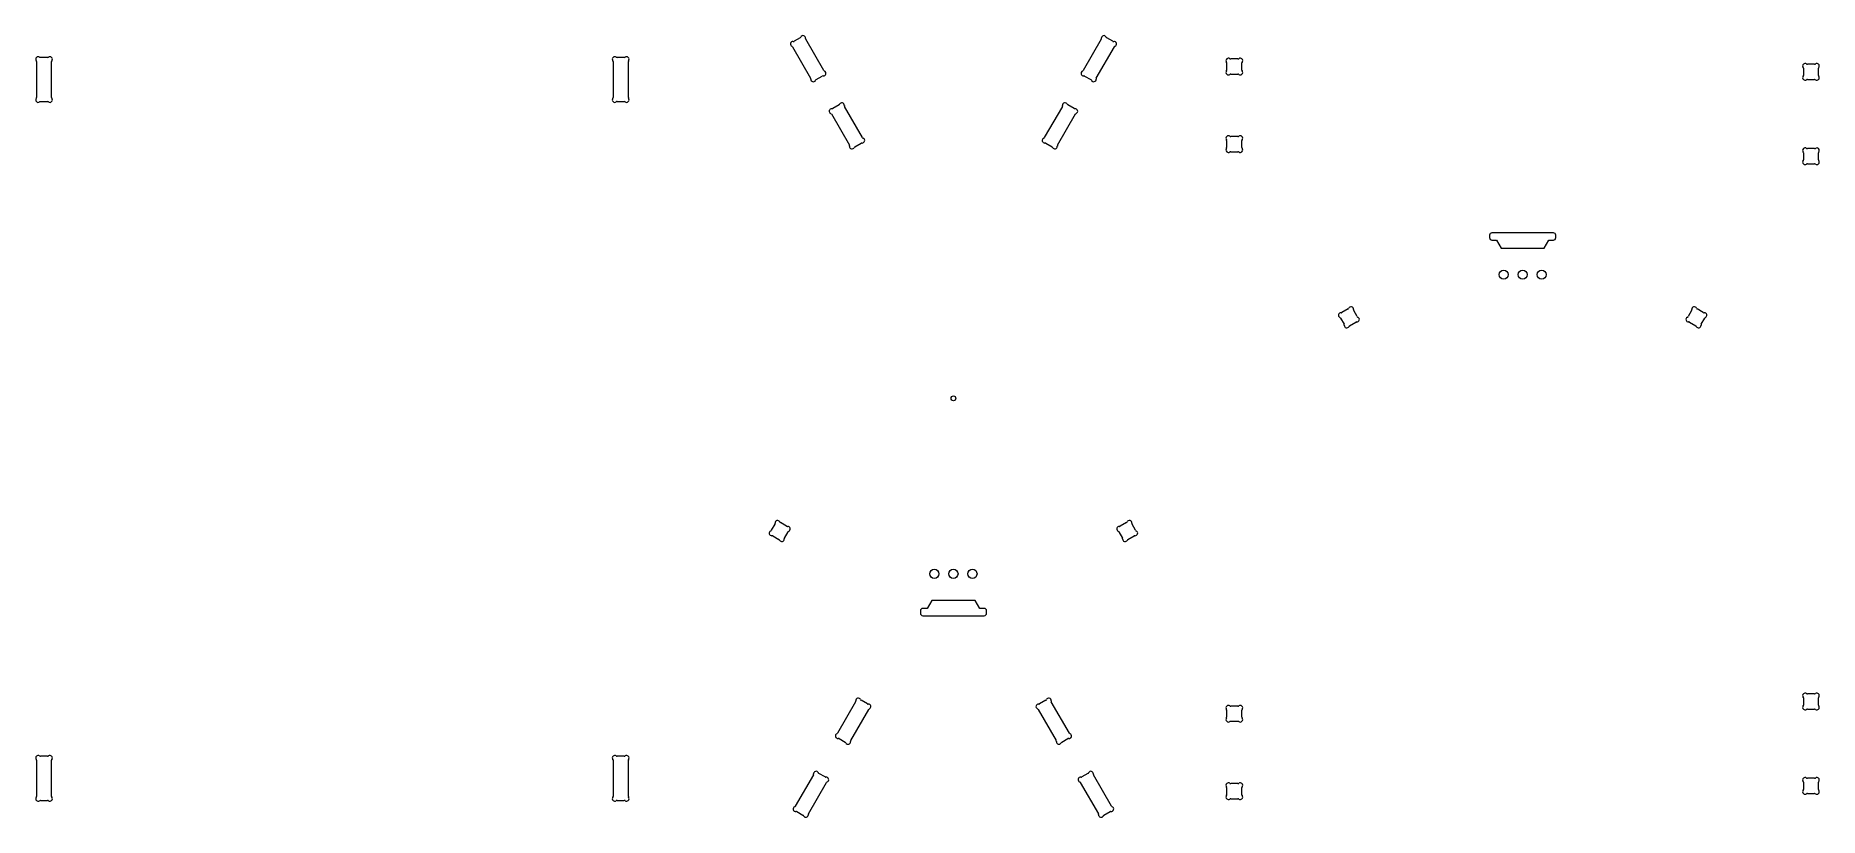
# Paper-space layout 'profile_inside' of a CAD drawing. Header units: millimetres. Extents: x 56 to 2401, y 97 to 1126.
import ezdxf

# ---------------------------------------------------------------- set-up
doc = ezdxf.new("R2010")
doc.units = ezdxf.units.MM

psp = doc.layouts.new('profile_inside')

# ---------------------------------------------------------------- linework, layer by layer
at = {"color": 7, "linetype": 'Continuous', "lineweight": 15}
for p, q in [((1050.7, 1110.9), (1074.4, 1069.8)), ((1060.8, 1122.9), (1052.6, 1118.2)), ((1091.8, 1079.8), (1068, 1120.9)), ((1456.4, 1120.9), (1432.7, 1079.8)), ((1450, 1069.8), (1473.8, 1110.9)), ((1471.8, 1118.2), (1463.7, 1122.9)), ((56.6, 1091.7), (56.6, 1044.2)), ((71.3, 1097.1), (61.9, 1097.1)), ((76.6, 1044.2), (76.6, 1091.7)), ((814.7, 1091.7), (814.7, 1044.2)), ((829.4, 1097.1), (820, 1097.1)), ((834.8, 1044.2), (834.8, 1091.7)), ((1621.4, 1089.7), (1621.4, 1080.3)), ((1636.2, 1095), (1626.8, 1095)), ((1641.5, 1080.3), (1641.5, 1089.7)), ((2379.6, 1082.7), (2379.6, 1073.3)), ((2394.3, 1088), (2384.9, 1088)), ((2399.6, 1073.3), (2399.6, 1082.7)), ((1081.7, 1067.8), (1089.8, 1072.5)), ((1434.6, 1072.5), (1442.8, 1067.8)), ((1626.8, 1075), (1636.2, 1075)), ((2384.9, 1068), (2394.3, 1068)), ((61.9, 1038.9), (71.3, 1038.9)), ((820, 1038.9), (829.4, 1038.9)), ((1111.8, 1034.6), (1103.6, 1029.8)), ((1142.8, 991.5), (1119, 1032.6)), ((1405.4, 1032.6), (1381.7, 991.5)), ((1420.8, 1029.8), (1412.7, 1034.6)), ((1101.7, 1022.6), (1125.4, 981.4)), ((1399, 981.4), (1422.8, 1022.6)), ((1621.4, 987.7), (1621.4, 978.3)), ((1636.2, 993), (1626.8, 993)), ((1641.5, 978.3), (1641.5, 987.7)), ((1132.7, 979.5), (1140.8, 984.2)), ((1383.6, 984.2), (1391.8, 979.5)), ((1626.8, 973), (1636.2, 973)), ((2379.6, 971.7), (2379.6, 962.3)), ((2394.3, 977), (2384.9, 977)), ((2399.6, 962.3), (2399.6, 971.7)), ((2384.9, 957), (2394.3, 957)), ((1967, 863.1), (1967, 859.9)), ((2050.9, 866.3), (1970.2, 866.3)), ((1970.2, 856.8), (1976, 856.8)), ((1976, 856.8), (1982.1, 846.3)), ((1982.1, 846.3), (2039, 846.3)), ((2039, 846.3), (2045, 856.8)), ((2045, 856.8), (2050.9, 856.8)), ((2054, 859.9), (2054, 863.1)), ((1771.1, 754.1), (1775.8, 745.9)), ((1781.1, 766.1), (1773, 761.4)), ((1793.1, 756), (1788.4, 764.1)), ((2232.7, 764.1), (2228, 756)), ((2248.1, 761.4), (2239.9, 766.1)), ((2245.3, 745.9), (2250, 754.1)), ((1783, 744), (1791.2, 748.7)), ((2229.9, 748.7), (2238.1, 744)), ((1027.4, 483), (1022.7, 474.9)), ((1042.9, 480.2), (1034.7, 485)), ((1040.1, 464.8), (1044.8, 473)), ((1479.6, 473), (1484.4, 464.8)), ((1489.7, 485), (1481.6, 480.2)), ((1501.7, 474.9), (1497, 483)), ((1024.7, 467.6), (1032.8, 462.9)), ((1491.6, 462.9), (1499.8, 467.6)), ((1233.8, 382.7), (1227.7, 372.2)), ((1290.7, 382.7), (1233.8, 382.7)), ((1296.7, 372.2), (1290.7, 382.7)), ((1218.7, 369), (1218.7, 365.8)), ((1227.7, 372.2), (1221.9, 372.2)), ((1221.9, 362.6), (1302.6, 362.6)), ((1302.6, 372.2), (1296.7, 372.2)), ((1305.7, 365.8), (1305.7, 369)), ((2394.3, 259.7), (2384.9, 259.7)), ((1133.6, 249.3), (1109.8, 208.2)), ((1127.2, 198.2), (1150.9, 239.3)), ((1149, 246.6), (1140.8, 251.3)), ((1373.5, 239.3), (1397.3, 198.2)), ((1383.6, 251.3), (1375.5, 246.6)), ((1414.6, 208.2), (1390.9, 249.3)), ((1621.4, 238.4), (1621.4, 229)), ((1636.2, 243.7), (1626.8, 243.7)), ((1641.5, 229), (1641.5, 238.4)), ((2379.6, 254.4), (2379.6, 245)), ((2384.9, 239.7), (2394.3, 239.7)), ((2399.6, 245), (2399.6, 254.4)), ((1626.8, 223.7), (1636.2, 223.7)), ((1111.8, 200.9), (1119.9, 196.2)), ((1404.5, 196.2), (1412.7, 200.9)), ((56.6, 172.4), (56.6, 124.9)), ((71.3, 177.8), (61.9, 177.8)), ((76.6, 124.9), (76.6, 172.4)), ((814.7, 172.4), (814.7, 124.9)), ((829.4, 177.8), (820, 177.8)), ((834.8, 124.9), (834.8, 172.4)), ((1078.1, 153.2), (1054.3, 112.1)), ((1071.7, 102), (1095.4, 143.2)), ((1093.5, 150.4), (1085.3, 155.1)), ((1429, 143.2), (1452.8, 102)), ((1439.1, 155.1), (1431, 150.4)), ((1470.1, 112.1), (1446.4, 153.2)), ((1636.2, 141.7), (1626.8, 141.7)), ((2379.6, 143.4), (2379.6, 134)), ((2394.3, 148.7), (2384.9, 148.7)), ((2399.6, 134), (2399.6, 143.4)), ((61.9, 119.6), (71.3, 119.6)), ((820, 119.6), (829.4, 119.6)), ((1621.4, 136.4), (1621.4, 127)), ((1626.8, 121.7), (1636.2, 121.7)), ((1641.5, 127), (1641.5, 136.4)), ((2384.9, 128.7), (2394.3, 128.7)), ((1056.3, 104.8), (1064.4, 100.1)), ((1460, 100.1), (1468.2, 104.8))]:
    psp.add_line(p, q, dxfattribs=at)
for centre, radius in [((1985.5, 811.3), 6), ((2010.5, 811.3), 6), ((2035.5, 811.3), 6), ((1262.2, 648.5), 3.17), ((1237.2, 417.7), 6), ((1262.2, 417.7), 6), ((1287.2, 417.7), 6)]:
    psp.add_circle(centre, radius, dxfattribs=at)
for centre, radius, start, end in [((1064.5, 1122.4), 3.27, 354.5697, 155.4303), ((1459.9, 1122.4), 3.28, 24.5697, 185.4303), ((1051.2, 1114.7), 3.28, 84.5697, 245.4303), ((1049, 1110), 1.91, 30, 65.4303), ((1051.7, 1119.8), 1.9, 264.5697, 300), ((1059.8, 1124.5), 1.91, 300, 335.4303), ((1069.7, 1121.9), 1.9, 174.5697, 210), ((1454.8, 1121.9), 1.91, 330, 5.4303), ((1464.6, 1124.5), 1.91, 204.5697, 240), ((1472.8, 1119.8), 1.9, 240, 275.4303), ((1473.3, 1114.7), 3.28, 294.5697, 95.4303), ((1475.4, 1110), 1.91, 114.5697, 150), ((58.9, 1094.7), 3.28, 54.5697, 215.4303), ((54.7, 1091.7), 1.91, 0, 35.4303), ((61.9, 1099), 1.9, 234.5697, 270), ((71.3, 1099), 1.9, 270, 305.4303), ((74.3, 1094.7), 3.28, 324.5697, 125.4303), ((78.5, 1091.7), 1.91, 144.5697, 180), ((817, 1094.7), 3.28, 54.5697, 215.4303), ((812.8, 1091.7), 1.9, 0, 35.4303), ((820, 1099), 1.9, 234.5697, 270), ((829.4, 1099), 1.9, 270, 305.4303), ((832.4, 1094.7), 3.28, 324.5697, 125.4303), ((836.7, 1091.7), 1.91, 144.5697, 180), ((1091.3, 1076), 3.28, 264.5697, 65.4303), ((1093.4, 1080.7), 1.91, 210, 245.4303), ((1433.2, 1076), 3.28, 114.5697, 275.4303), ((1431, 1080.7), 1.91, 294.5697, 330), ((1623.8, 1092.7), 3.27, 54.5697, 215.4303), ((1623.8, 1077.3), 3.27, 144.5697, 305.4303), ((1619.5, 1089.7), 1.91, 0, 35.4303), ((1619.5, 1080.3), 1.91, 324.5697, 0), ((1626.8, 1096.9), 1.9, 234.5697, 270), ((1636.2, 1096.9), 1.91, 270, 305.4303), ((1639.2, 1092.7), 3.28, 324.5697, 125.4303), ((1639.2, 1077.3), 3.27, 234.5697, 35.4303), ((1643.4, 1089.7), 1.91, 144.5697, 180), ((1643.4, 1080.3), 1.91, 180, 215.4303), ((2381.9, 1085.7), 3.28, 54.5697, 215.4303), ((2377.7, 1082.7), 1.9, 0, 35.4303), ((2384.9, 1089.9), 1.91, 234.5697, 270), ((2394.3, 1089.9), 1.91, 270, 305.4303), ((2397.3, 1085.7), 3.27, 324.5697, 125.4303), ((2401.5, 1082.7), 1.9, 144.5697, 180), ((1072.8, 1068.8), 1.91, 354.5697, 30), ((1077.9, 1068.3), 3.28, 174.5697, 335.4303), ((1082.7, 1066.2), 1.91, 120, 155.4303), ((1090.8, 1070.9), 1.91, 84.5697, 120), ((1433.7, 1070.9), 1.91, 60, 95.4303), ((1441.8, 1066.2), 1.91, 24.5697, 60), ((1446.5, 1068.3), 3.28, 204.5697, 5.4303), ((1451.7, 1068.8), 1.9, 150, 185.4303), ((1626.8, 1073), 1.9, 90, 125.4303), ((1636.2, 1073), 1.9, 54.5697, 90), ((2381.9, 1070.3), 3.28, 144.5697, 305.4303), ((2377.7, 1073.3), 1.9, 324.5697, 360), ((2384.9, 1066), 1.91, 90, 125.4303), ((2394.3, 1066), 1.91, 54.5697, 90), ((2397.3, 1070.3), 3.27, 234.5697, 35.4303), ((2401.5, 1073.3), 1.9, 180, 215.4303), ((58.9, 1041.2), 3.28, 144.5697, 305.4303), ((54.7, 1044.2), 1.9, 324.5697, 0), ((61.9, 1037), 1.9, 90, 125.4303), ((71.3, 1037), 1.9, 54.5697, 90), ((74.3, 1041.2), 3.28, 234.5697, 35.4303), ((78.5, 1044.2), 1.91, 180, 215.4303), ((817, 1041.2), 3.28, 144.5697, 305.4303), ((812.8, 1044.2), 1.91, 324.5697, 0), ((820, 1037), 1.91, 90, 125.4303), ((829.4, 1037), 1.9, 54.5697, 90), ((832.4, 1041.2), 3.28, 234.5697, 35.4303), ((836.7, 1044.2), 1.9, 180, 215.4303), ((1110.8, 1036.2), 1.91, 300, 335.4303), ((1115.5, 1034), 3.27, 354.5697, 155.4303), ((1120.7, 1033.6), 1.91, 174.5697, 210), ((1403.8, 1033.6), 1.91, 330, 5.4303), ((1408.9, 1034), 3.28, 24.5697, 185.4303), ((1413.6, 1036.2), 1.91, 204.5697, 240), ((1102.2, 1026.3), 3.28, 84.5697, 245.4303), ((1100, 1021.6), 1.9, 30, 65.4303), ((1102.7, 1031.5), 1.9, 264.5697, 300), ((1421.8, 1031.5), 1.9, 240, 275.4303), ((1422.3, 1026.3), 3.28, 294.5697, 95.4303), ((1424.4, 1021.6), 1.9, 114.5697, 150), ((1142.3, 987.7), 3.28, 264.5697, 65.4303), ((1144.4, 992.4), 1.91, 210, 245.4303), ((1382.2, 987.7), 3.28, 114.5697, 275.4303), ((1380, 992.4), 1.91, 294.5697, 330), ((1623.8, 990.7), 3.27, 54.5697, 215.4303), ((1619.5, 987.7), 1.91, 0, 35.4303), ((1626.8, 994.9), 1.91, 234.5697, 270), ((1636.2, 994.9), 1.91, 270, 305.4303), ((1639.2, 990.7), 3.28, 324.5697, 125.4303), ((1643.4, 987.7), 1.91, 144.5697, 180), ((1123.8, 980.5), 1.9, 354.5697, 30), ((1128.9, 980), 3.28, 174.5697, 335.4303), ((1133.7, 977.8), 1.91, 120, 155.4303), ((1141.8, 982.5), 1.9, 84.5697, 120), ((1382.7, 982.5), 1.9, 60, 95.4303), ((1390.8, 977.8), 1.91, 24.5697, 60), ((1395.5, 980), 3.27, 204.5697, 5.4303), ((1400.7, 980.5), 1.9, 150, 185.4303), ((1623.8, 975.3), 3.28, 144.5697, 305.4303), ((1619.5, 978.3), 1.91, 324.5697, 0), ((1626.8, 971), 1.91, 90, 125.4303), ((1636.2, 971), 1.91, 54.5697, 90), ((1639.2, 975.3), 3.28, 234.5697, 35.4303), ((1643.4, 978.3), 1.91, 180, 215.4303), ((2381.9, 974.7), 3.28, 54.5697, 215.4303), ((2377.7, 971.7), 1.9, 0, 35.4303), ((2377.7, 962.3), 1.9, 324.5697, 0), ((2384.9, 978.9), 1.91, 234.5697, 270), ((2394.3, 978.9), 1.91, 270, 305.4303), ((2397.3, 974.7), 3.27, 324.5697, 125.4303), ((2401.5, 971.7), 1.9, 144.5697, 180), ((2401.5, 962.3), 1.9, 180, 215.4303), ((2381.9, 959.3), 3.28, 144.5697, 305.4303), ((2384.9, 955), 1.91, 90, 125.4303), ((2394.3, 955), 1.91, 54.5697, 90), ((2397.3, 959.3), 3.27, 234.5697, 35.4303), ((1970.2, 863.1), 3.18, 90, 180), ((1970.2, 859.9), 3.18, 180, 270), ((2050.9, 863.1), 3.18, 0, 90), ((2050.9, 859.9), 3.17, 270, 0), ((1771.6, 757.9), 3.28, 84.5697, 245.4303), ((1769.4, 753.1), 1.91, 30, 65.4303), ((1772, 763), 1.91, 264.5697, 300), ((1780.2, 767.7), 1.91, 300, 335.4303), ((1784.9, 765.6), 3.27, 354.5697, 155.4303), ((1790.1, 765.1), 1.91, 174.5697, 210), ((1792.6, 752.2), 3.28, 264.5697, 65.4303), ((1794.8, 756.9), 1.91, 210, 245.4303), ((2228.5, 752.2), 3.28, 114.5697, 275.4303), ((2226.3, 756.9), 1.9, 294.5697, 330), ((2231, 765.1), 1.91, 330, 5.4303), ((2236.2, 765.6), 3.27, 24.5697, 185.4303), ((2240.9, 767.7), 1.91, 204.5697, 240), ((2249, 763), 1.91, 240, 275.4303), ((2249.5, 757.9), 3.27, 294.5697, 95.4303), ((2251.7, 753.1), 1.91, 114.5697, 150), ((1774.1, 745), 1.91, 354.5697, 30), ((1779.3, 744.5), 3.28, 174.5697, 335.4303), ((1784, 742.4), 1.91, 120, 155.4303), ((1792.1, 747.1), 1.91, 84.5697, 120), ((2229, 747.1), 1.91, 60, 95.4303), ((2237.1, 742.4), 1.9, 24.5697, 60), ((2241.8, 744.5), 3.28, 204.5697, 5.4303), ((2247, 745), 1.91, 150, 185.4303), ((1023.2, 471.1), 3.28, 114.5697, 275.4303), ((1021.1, 475.8), 1.9, 294.5697, 330), ((1025.8, 484), 1.91, 330, 5.4303), ((1030.9, 484.5), 3.28, 24.5697, 185.4303), ((1035.7, 486.6), 1.91, 204.5697, 240), ((1043.8, 481.9), 1.91, 240, 275.4303), ((1044.3, 476.7), 3.28, 294.5697, 95.4303), ((1046.5, 472), 1.91, 114.5697, 150), ((1480.2, 476.7), 3.27, 84.5697, 245.4303), ((1478, 472), 1.91, 30, 65.4303), ((1480.6, 481.9), 1.91, 264.5697, 300), ((1488.8, 486.6), 1.91, 300, 335.4303), ((1493.5, 484.5), 3.28, 354.5697, 155.4303), ((1498.7, 484), 1.91, 174.5697, 210), ((1501.2, 471.1), 3.28, 264.5697, 65.4303), ((1503.4, 475.8), 1.9, 210, 245.4303), ((1023.7, 465.9), 1.91, 60, 95.4303), ((1031.9, 461.2), 1.91, 24.5697, 60), ((1036.6, 463.4), 3.28, 204.5697, 5.4303), ((1041.7, 463.9), 1.91, 150, 185.4303), ((1482.7, 463.9), 1.9, 354.5697, 30), ((1487.9, 463.4), 3.28, 174.5697, 335.4303), ((1492.6, 461.2), 1.91, 120, 155.4303), ((1500.7, 465.9), 1.91, 84.5697, 120), ((1221.9, 369), 3.17, 90, 180), ((1221.9, 365.8), 3.18, 180, 270), ((1302.6, 369), 3.18, 0, 90), ((1302.6, 365.8), 3.18, 270, 0), ((2381.9, 257.4), 3.28, 54.5697, 215.4303), ((2384.9, 261.6), 1.9, 234.5697, 270), ((2394.3, 261.6), 1.91, 270, 305.4303), ((2397.3, 257.4), 3.28, 324.5697, 125.4303), ((1131.9, 250.3), 1.91, 330, 5.4303), ((1137.1, 250.8), 3.28, 24.5697, 185.4303), ((1141.8, 252.9), 1.91, 204.5697, 240), ((1149.9, 248.2), 1.91, 240, 275.4303), ((1150.4, 243.1), 3.28, 294.5697, 95.4303), ((1152.6, 238.3), 1.91, 114.5697, 150), ((1374, 243.1), 3.28, 84.5697, 245.4303), ((1371.9, 238.3), 1.91, 30, 65.4303), ((1374.5, 248.2), 1.91, 264.5697, 300), ((1382.7, 252.9), 1.9, 300, 335.4303), ((1387.4, 250.8), 3.28, 354.5697, 155.4303), ((1392.5, 250.3), 1.9, 174.5697, 210), ((1623.8, 241.4), 3.28, 54.5697, 215.4303), ((1619.5, 238.4), 1.91, 0, 35.4303), ((1626.8, 245.6), 1.9, 234.5697, 270), ((1636.2, 245.6), 1.91, 270, 305.4303), ((1639.2, 241.4), 3.28, 324.5697, 125.4303), ((1643.4, 238.4), 1.91, 144.5697, 180), ((2381.9, 242), 3.28, 144.5697, 305.4303), ((2377.7, 254.4), 1.9, 0, 35.4303), ((2377.7, 245), 1.9, 324.5697, 0), ((2384.9, 237.7), 1.9, 90, 125.4303), ((2394.3, 237.7), 1.91, 54.5697, 90), ((2397.3, 242), 3.28, 234.5697, 35.4303), ((2401.5, 254.4), 1.9, 144.5697, 180), ((2401.5, 245), 1.9, 180, 215.4303), ((1623.8, 226), 3.28, 144.5697, 305.4303), ((1619.5, 229), 1.91, 324.5697, 0), ((1626.8, 221.7), 1.91, 90, 125.4303), ((1636.2, 221.7), 1.91, 54.5697, 90), ((1639.2, 226), 3.27, 234.5697, 35.4303), ((1643.4, 229), 1.91, 180, 215.4303), ((1110.3, 204.4), 3.28, 114.5697, 275.4303), ((1108.2, 209.1), 1.91, 294.5697, 330), ((1110.8, 199.3), 1.9, 60, 95.4303), ((1119, 194.6), 1.91, 24.5697, 60), ((1123.7, 196.7), 3.27, 204.5697, 5.4303), ((1128.8, 197.2), 1.91, 150, 185.4303), ((1395.6, 197.2), 1.91, 354.5697, 30), ((1400.8, 196.7), 3.28, 174.5697, 335.4303), ((1405.5, 194.6), 1.91, 120, 155.4303), ((1413.6, 199.3), 1.91, 84.5697, 120), ((1414.1, 204.4), 3.28, 264.5697, 65.4303), ((1416.3, 209.1), 1.91, 210, 245.4303), ((58.9, 175.4), 3.28, 54.5697, 215.4303), ((54.7, 172.4), 1.91, 0, 35.4303), ((61.9, 179.7), 1.91, 234.5697, 270), ((71.3, 179.7), 1.9, 270, 305.4303), ((74.3, 175.4), 3.28, 324.5697, 125.4303), ((78.5, 172.4), 1.91, 144.5697, 180), ((817, 175.4), 3.28, 54.5697, 215.4303), ((812.8, 172.4), 1.9, 0, 35.4303), ((820, 179.7), 1.91, 234.5697, 270), ((829.4, 179.7), 1.9, 270, 305.4303), ((832.4, 175.4), 3.28, 324.5697, 125.4303), ((836.7, 172.4), 1.9, 144.5697, 180), ((1076.4, 154.2), 1.9, 330, 5.4303), ((1081.6, 154.6), 3.28, 24.5697, 185.4303), ((1086.3, 156.8), 1.91, 204.5697, 240), ((1094.4, 152.1), 1.91, 240, 275.4303), ((1094.9, 146.9), 3.28, 294.5697, 95.4303), ((1097.1, 142.2), 1.91, 114.5697, 150), ((1429.5, 146.9), 3.28, 84.5697, 245.4303), ((1427.4, 142.2), 1.9, 30, 65.4303), ((1430, 152.1), 1.91, 264.5697, 300), ((1438.2, 156.8), 1.91, 300, 335.4303), ((1442.9, 154.6), 3.28, 354.5697, 155.4303), ((1448, 154.2), 1.9, 174.5697, 210), ((1623.8, 139.4), 3.28, 54.5697, 215.4303), ((1626.8, 143.6), 1.9, 234.5697, 270), ((1636.2, 143.6), 1.9, 270, 305.4303), ((1639.2, 139.4), 3.28, 324.5697, 125.4303), ((2381.9, 146.4), 3.28, 54.5697, 215.4303), ((2377.7, 143.4), 1.9, 0, 35.4303), ((2384.9, 150.6), 1.91, 234.5697, 270), ((2394.3, 150.6), 1.91, 270, 305.4303), ((2397.3, 146.4), 3.28, 324.5697, 125.4303), ((2401.5, 143.4), 1.9, 144.5697, 180), ((58.9, 121.9), 3.28, 144.5697, 305.4303), ((54.7, 124.9), 1.91, 324.5697, 0), ((61.9, 117.7), 1.9, 90, 125.4303), ((71.3, 117.7), 1.9, 54.5697, 90), ((74.3, 121.9), 3.28, 234.5697, 35.4303), ((78.5, 124.9), 1.91, 180, 215.4303), ((817, 121.9), 3.28, 144.5697, 305.4303), ((812.8, 124.9), 1.9, 324.5697, 0), ((820, 117.7), 1.91, 90, 125.4303), ((829.4, 117.7), 1.91, 54.5697, 90), ((832.4, 121.9), 3.27, 234.5697, 35.4303), ((836.7, 124.9), 1.9, 180, 215.4303), ((1623.8, 124), 3.28, 144.5697, 305.4303), ((1619.5, 136.4), 1.91, 0, 35.4303), ((1619.5, 127), 1.91, 324.5697, 0), ((1626.8, 119.7), 1.91, 90, 125.4303), ((1636.2, 119.7), 1.91, 54.5697, 90), ((1639.2, 124), 3.28, 234.5697, 35.4303), ((1643.4, 136.4), 1.91, 144.5697, 180), ((1643.4, 127), 1.91, 180, 215.4303), ((2381.9, 131), 3.28, 144.5697, 305.4303), ((2377.7, 134), 1.9, 324.5697, 0), ((2384.9, 126.7), 1.91, 90, 125.4303), ((2394.3, 126.7), 1.91, 54.5697, 90), ((2397.3, 131), 3.28, 234.5697, 35.4303), ((2401.5, 134), 1.9, 180, 215.4303), ((1054.8, 108.3), 3.28, 114.5697, 275.4303), ((1052.7, 113), 1.9, 294.5697, 330), ((1055.3, 103.1), 1.9, 60, 95.4303), ((1063.5, 98.4), 1.91, 24.5697, 60), ((1068.2, 100.6), 3.28, 204.5697, 5.4303), ((1073.3, 101.1), 1.9, 150, 185.4303), ((1451.1, 101.1), 1.9, 354.5697, 30), ((1456.3, 100.6), 3.28, 174.5697, 335.4303), ((1461, 98.4), 1.91, 120, 155.4303), ((1469.1, 103.1), 1.9, 84.5697, 120), ((1469.6, 108.3), 3.28, 264.5697, 65.4303), ((1471.8, 113), 1.91, 210, 245.4303)]:
    psp.add_arc(centre, radius, start, end, dxfattribs=at)

doc.saveas('drawing.dxf')
